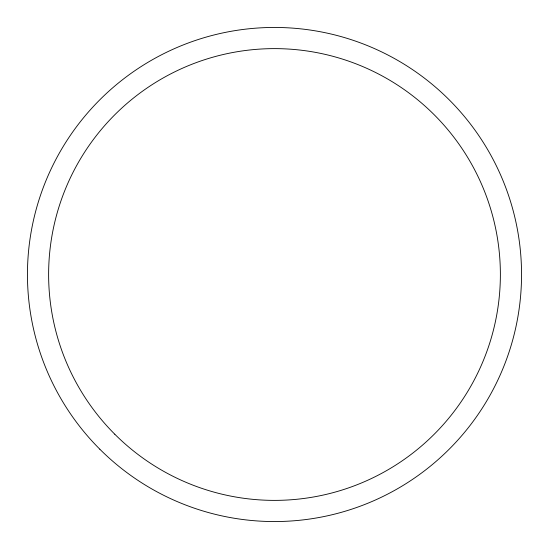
<?xml version="1.0" encoding="UTF-8"?>
<svg xmlns="http://www.w3.org/2000/svg" width="549" height="549" viewBox="0 0 549 549"><rect width="100%" height="100%" fill="white"/><g stroke="black" fill="none" stroke-linecap="round" stroke-linejoin="round"><path stroke-width="0.82" d="M99.808 449.192A247.05 247.05 0 0 0 513.13 338.438A247.05 247.05 0 0 0 210.562 35.87A247.05 247.05 0 0 0 99.808 449.192M114.782 434.218A225.872 225.872 0 0 0 492.679 332.962A225.872 225.872 0 0 0 216.038 56.321A225.872 225.872 0 0 0 114.782 434.218"/></g></svg>
